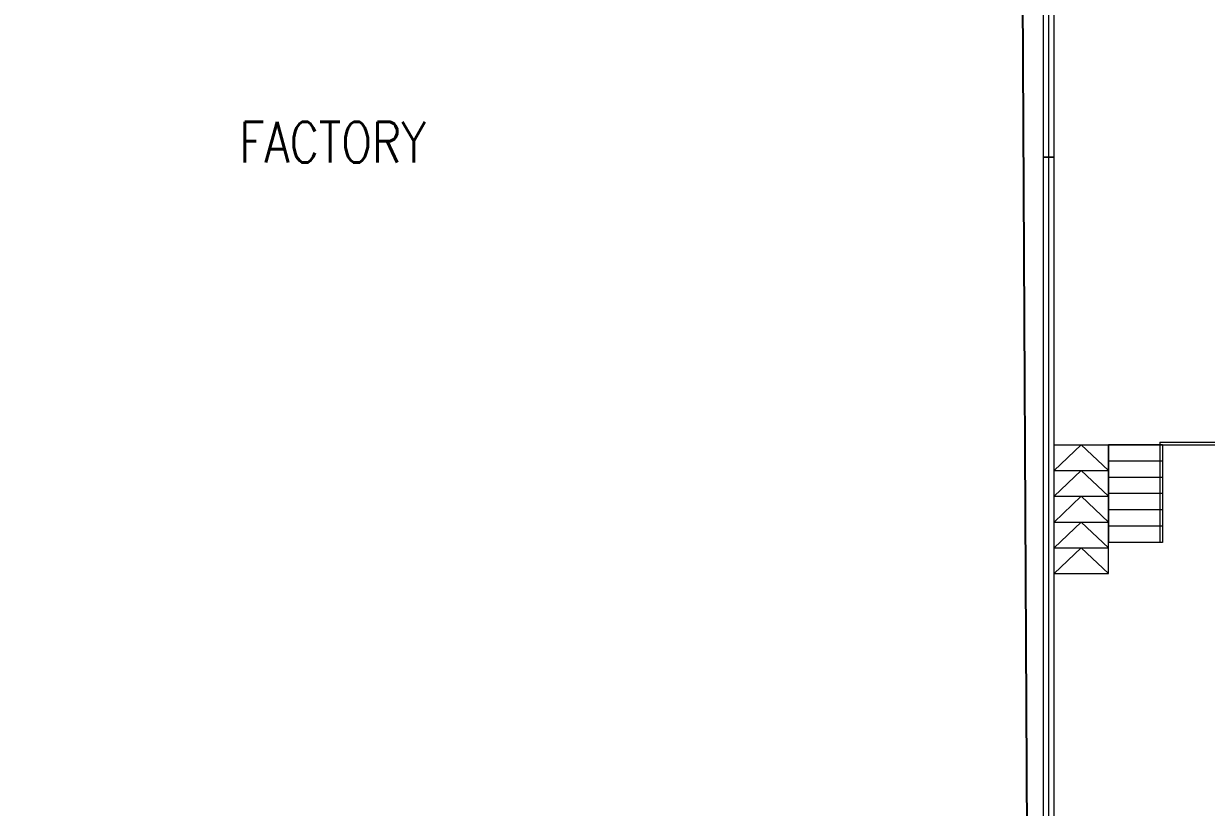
# Model space of a CAD drawing. Header units: millimetres. Extents: x -401 to 2889, y -234 to 146.
# Drawn here: x 107.34 to 129.14, y -76.27 to -61.83 of the extents above; entities that cross this region are included whole.
import ezdxf

# ---------------------------------------------------------------- set-up
doc = ezdxf.new("R2010")
doc.units = ezdxf.units.MM
doc.header["$LTSCALE"] = 3
doc.header["$MEASUREMENT"] = 0
doc.linetypes.add('AXES2', pattern=[1.125, 0.75, -0.125, 0.125, -0.125])
doc.linetypes.add('CONTINU', pattern=[0])
doc.layers.get('0').update_dxf_attribs({"color": 3, "lineweight": 9})
for name, color, linetype, lineweight in [('Drw - Arch - brick (0.20)', 7, 'CONTINU', 20), ('Drw - Arch - Window (0.05)', 4, 'CONTINU', 5), ('RL Text', 3, 'Continuous', 0), ('text', 7, 'Continuous', 0), ('WALKWAY', 42, 'Continuous', 13)]:
    doc.layers.add(name, color=color, linetype=linetype, lineweight=lineweight)
doc.layers.add('FRAM (EL BARAHEM)', color=254, linetype='Continuous')
doc.styles.get("Standard").update_dxf_attribs({"font": 'simplex.shx', "width": 0.8})
picture_1 = doc.add_image_def('image1.png', size_in_pixel=(3507, 2481))

msp = doc.modelspace()

# ---------------------------------------------------------------- linework, layer by layer
at = {"linetype": 'AXES2'}
msp.add_open_spline([(164.834, -10.939), (164.834, -35.686), (164.834, -60.432), (164.834, -85.179), (164.807, -85.474), (164.78, -85.763), (164.685, -86.665), (164.607, -87.249), (164.425, -88.121), (164.345, -88.431), (164.146, -89.058), (164.029, -89.372), (163.629, -90.303), (163.297, -90.912), (162.244, -92.483), (161.416, -93.383), (160.138, -94.385), (159.761, -94.642), (159.049, -95.056), (158.716, -95.222), (158.014, -95.524), (157.648, -95.659), (156.11, -96.149), (154.816, -96.393), (153.365, -96.644), (153.289, -96.657), (153.213, -96.67), (135.359, -96.67), (117.504, -96.67), (99.65, -96.67), (99.636, -96.67), (99.621, -96.67), (99.607, -96.67), (99.605, -96.671), (99.603, -96.671), (99.601, -96.671), (99.247, -96.673), (98.888, -96.658), (97.806, -96.562), (97.078, -96.431), (95.253, -95.93), (94.186, -95.465), (92.833, -94.606), (92.433, -94.305), (91.626, -93.585), (91.246, -93.16), (90.558, -92.2), (90.252, -91.67), (89.457, -90), (89.049, -88.737), (88.488, -86.622), (88.302, -85.839), (88.114, -85.039), (88.114, -62.187), (88.114, -39.336), (88.114, -16.485)], degree=3, knots=[0, 0, 0, 0, 1, 1, 1, 1.896558, 1.896558, 3.873524, 3.873524, 5.049502, 5.049502, 6.22548, 6.22548, 8.577437, 8.577437, 12.62719, 12.62719, 14.243391, 14.243391, 15.614563, 15.614563, 16.985735, 16.985735, 21.152468, 21.152468, 21.381426, 21.381426, 21.381426, 22.381426, 22.381426, 22.381426, 22.38223, 22.38223, 22.38223, 22.389161, 22.389161, 22.389161, 23.612192, 23.612192, 26.058255, 26.058255, 29.916735, 29.916735, 31.726222, 31.726222, 33.969982, 33.969982, 36.213742, 36.213742, 40.450127, 40.450127, 42.796206, 42.796206, 42.796206, 43.796206, 43.796206, 43.796206, 43.796206], dxfattribs=at)
at = {"layer": 'Drw - Arch - brick (0.20)'}
for p, q in [((126.334, -64.29), (126.134, -64.29)), ((126.134, -64.29), (126.134, -89.553)), ((126.334, -89.753), (126.334, -64.29))]:
    msp.add_line(p, q, dxfattribs=at)
msp.add_lwpolyline([(126.134, -64.29), (126.334, -64.29), (126.334, -50.15), (126.134, -50.15)], close=True, dxfattribs=at)
at = {"layer": 'Drw - Arch - Window (0.05)'}
for points in [[(126.234, -64.29), (126.234, -50.15)], [(96.434, -64.333), (96.434, -89.653), (126.234, -89.653), (126.234, -64.29)]]:
    msp.add_lwpolyline(points, dxfattribs=at)
at = {"layer": 'RL Text'}
for p, q in [((128.284, -69.54), (159.384, -69.54)), ((128.284, -69.54), (128.284, -71.39)), ((126.334, -70.065), (126.834, -69.59)), ((126.834, -69.59), (127.334, -70.065)), ((127.334, -69.59), (127.334, -71.39)), ((128.334, -69.59), (127.334, -69.59)), ((127.334, -71.961), (127.334, -69.59)), ((128.334, -69.59), (128.334, -71.39)), ((128.334, -69.89), (127.334, -69.89)), ((126.334, -70.065), (127.334, -70.065)), ((126.334, -70.539), (126.834, -70.065)), ((126.834, -70.065), (127.334, -70.539)), ((128.334, -70.19), (127.334, -70.19)), ((126.334, -70.539), (127.334, -70.539)), ((126.334, -71.013), (126.834, -70.539)), ((126.834, -70.539), (127.334, -71.013)), ((128.334, -70.49), (127.334, -70.49)), ((128.334, -70.79), (127.334, -70.79)), ((126.334, -71.013), (127.334, -71.013)), ((126.334, -71.487), (126.834, -71.013)), ((126.834, -71.013), (127.334, -71.487)), ((128.334, -71.09), (127.334, -71.09)), ((126.334, -71.487), (127.334, -71.487)), ((126.334, -71.961), (126.834, -71.487)), ((126.834, -71.487), (127.334, -71.961)), ((128.334, -71.39), (127.334, -71.39)), ((126.334, -71.961), (127.334, -71.961))]:
    msp.add_line(p, q, dxfattribs=at)
at = {"layer": 'WALKWAY'}
msp.add_line((126.334, -69.59), (161.334, -69.59), dxfattribs=at)

# ---------------------------------------------------------------- texts
at = {"layer": 'text', "insert": (111.315, -63.639), "char_height": 0.75, "attachment_point": 1}
msp.add_mtext_dynamic_manual_height_columns('FACTORY', width=3.06852, gutter_width=12.5, heights=[0], dxfattribs=at)

# ---------------------------------------------------------------- pictures from other files: only their frames are drawn
at = {"layer": 'FRAM (EL BARAHEM)'}
image = msp.add_image(picture_1, insert=(87.798, -40.929), size_in_units=(53.493, 37.843), rotation=-89.6968, dxfattribs=at)
image.dxf.flags = 7

doc.saveas('drawing.dxf')
